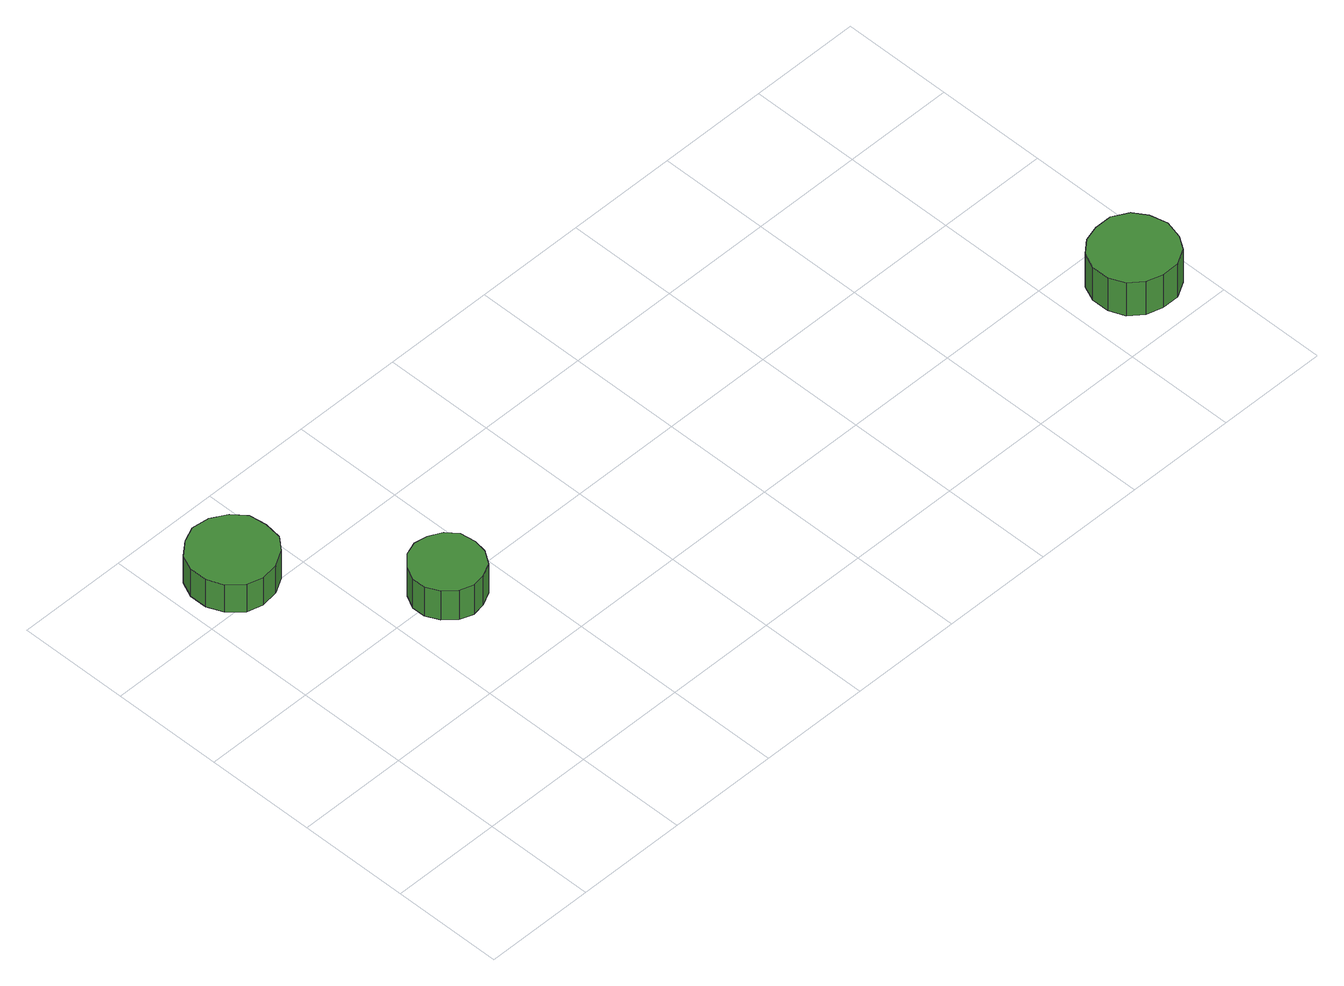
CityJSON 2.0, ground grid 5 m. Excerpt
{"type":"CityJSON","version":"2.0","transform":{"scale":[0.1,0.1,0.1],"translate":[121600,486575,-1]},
"CityObjects":{
"tree1":{"type":"SolitaryVegetationObject","attributes":{"function":"something"},"geometry":[{"type":"MultiSurface","lod":"1","boundaries":[[[0,1,2,3,4,5,6,7,8,9,10,11,12,13,14]],[[15,16,17,18,19,20,21,22,23,24,25,26,27,28,29]],[[0,29,28,1]],[[1,28,27,2]],[[2,27,26,3]],[[3,26,25,4]],[[4,25,24,5]],[[5,24,23,6]],[[6,23,22,7]],[[7,22,21,8]],[[8,21,20,9]],[[9,20,19,10]],[[10,19,18,11]],[[11,18,17,12]],[[12,17,16,13]],[[13,16,15,14]],[[14,15,29,0]]]}]},
"tree2":{"type":"SolitaryVegetationObject","attributes":{"function":"something"},"geometry":[{"type":"MultiSurface","lod":"1","boundaries":[[[30,31,32,33,34,35,36,37,38,39,40,41,42,43,44]],[[45,46,47,48,49,50,51,52,53,54,55,56,57,58,59]],[[30,59,58,31]],[[31,58,57,32]],[[32,57,56,33]],[[33,56,55,34]],[[34,55,54,35]],[[35,54,53,36]],[[36,53,52,37]],[[37,52,51,38]],[[38,51,50,39]],[[39,50,49,40]],[[40,49,48,41]],[[41,48,47,42]],[[42,47,46,43]],[[43,46,45,44]],[[44,45,59,30]]]}]},
"tree3":{"type":"SolitaryVegetationObject","attributes":{"function":"something"}},
"tree4":{"type":"SolitaryVegetationObject","attributes":{"function":"something"}},
"tree5":{"type":"SolitaryVegetationObject","attributes":{"function":"something"},"geometry":[{"type":"MultiSurface","lod":"1","boundaries":[[[60,61,62,63,64,65,66,67,68,69,70,71,72,73,74]],[[75,76,77,78,79,80,81,82,83,84,85,86,87,88,89]],[[60,89,88,61]],[[61,88,87,62]],[[62,87,86,63]],[[63,86,85,64]],[[64,85,84,65]],[[65,84,83,66]],[[66,83,82,67]],[[67,82,81,68]],[[68,81,80,69]],[[69,80,79,70]],[[70,79,78,71]],[[71,78,77,72]],[[72,77,76,73]],[[73,76,75,74]],[[74,75,89,60]]]}]},
"tree6":{"type":"SolitaryVegetationObject","attributes":{"function":"something"}},
"tree7":{"type":"SolitaryVegetationObject","attributes":{"function":"something"}}
},
"vertices":[
[44,164,23],[43,172,23],[38,178,23],[31,182,23],[23,183,23],[16,180,23],[10,175,23],[7,168,23],[7,160,23],[10,153,23],[16,147,23],[23,145,23],[31,146,23],[38,150,23],[43,156,23],[43,156,8],[38,150,8],[31,146,8],[23,145,8],[16,147,8],[10,153,8],[7,160,8],[7,168,8],[10,175,8],[16,180,8],[23,183,8],[31,182,8],[38,178,8],[43,172,8],[44,164,8],
[93,100,24],[92,107,24],[88,112,24],[82,115,24],[76,116,24],[70,114,24],[65,109,24],[62,103,24],[62,97,24],[65,91,24],[70,86,24],[76,84,24],[82,85,24],[88,88,24],[92,94,24],[92,94,8],[88,88,8],[82,85,8],[76,84,8],[70,86,8],[65,91,8],[62,97,8],[62,103,8],[65,109,8],[70,114,8],[76,116,8],[82,115,8],[88,112,8],[92,107,8],[93,100,8],
[398,28,26],[396,36,26],[392,42,26],[385,46,26],[377,46,26],[370,44,26],[364,39,26],[361,32,26],[361,24,26],[364,17,26],[370,12,26],[377,10,26],[385,10,26],[392,14,26],[396,20,26],[396,20,8],[392,14,8],[385,10,8],[377,10,8],[370,12,8],[364,17,8],[361,24,8],[361,32,8],[364,39,8],[370,44,8],[377,46,8],[385,46,8],[392,42,8],[396,36,8],[398,28,8]
]}
